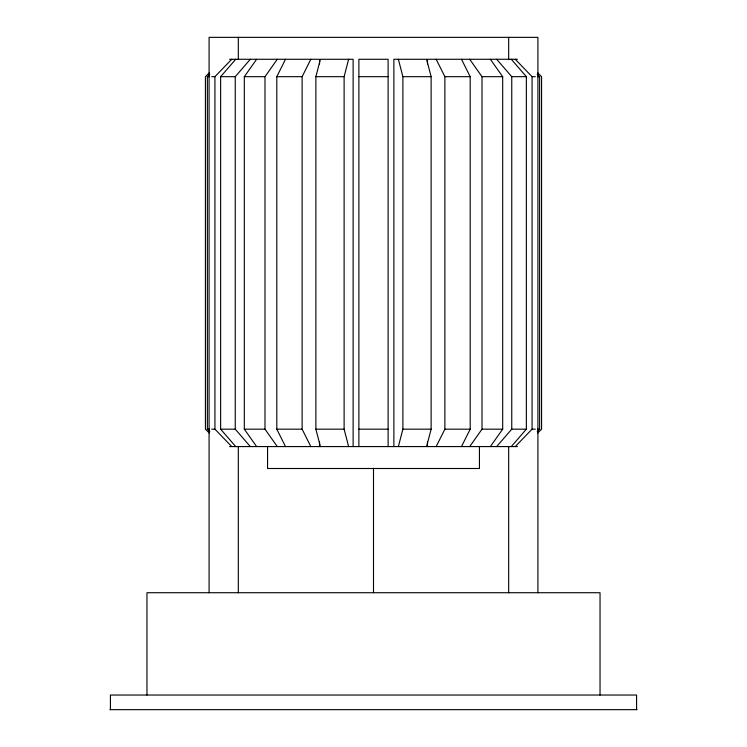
<?xml version="1.0" encoding="UTF-8"?>
<svg xmlns="http://www.w3.org/2000/svg" width="747" height="747" viewBox="0 0 747 747"><rect width="100%" height="100%" fill="white"/><g stroke="black" fill="none" stroke-linecap="round" stroke-linejoin="round"><path stroke-width="1.12" d="M320.388 446.575L315.878 429.17L315.878 76.68L320.388 59.274L353.126 59.274L353.126 446.575M348.625 446.575L344.115 429.17L344.115 76.68L348.625 59.274M398.375 446.575L402.885 429.17L402.885 76.68L398.375 59.274M426.612 446.575L431.122 429.17L431.122 76.68L426.612 59.274L393.874 59.274L393.874 446.575M285.513 446.575L276.801 429.17L276.801 76.68L285.513 59.274M310.827 446.575L302.124 429.17L302.124 76.68L310.827 59.274M436.173 446.575L444.876 429.17L444.876 76.68L436.173 59.274M461.487 446.575L470.199 429.17L470.199 76.68L461.487 59.274M256.632 446.575L244.316 429.17L244.316 76.68L256.632 59.274M277.296 446.575L264.989 429.17L264.989 76.68L277.296 59.274M469.704 446.575L482.011 429.17L482.011 76.68L469.704 59.274M490.368 446.575L502.684 429.17L502.684 76.68L490.368 59.274M235.716 446.575L220.636 429.17L220.636 76.68L235.716 59.274M250.329 446.575L235.249 429.17L235.249 76.68L250.329 59.274M496.671 446.575L511.751 429.17L511.751 76.68L496.671 59.274M511.284 446.575L526.364 429.17L526.364 76.68L511.284 59.274M209.776 431.654L207.367 429.17L207.367 76.68L209.776 74.196M231.747 446.575L214.931 429.17L214.931 76.68L231.747 59.274M515.253 446.575L532.069 429.17L532.069 76.68L515.253 59.274M537.224 431.654L539.633 429.17L539.633 76.68L537.224 74.196M209.384 72.73L205.425 76.68L205.425 429.17L209.384 433.12M537.616 433.12L541.575 429.17L541.575 76.68L537.616 72.73M229.59 59.274L319.529 59.274L319.529 63.943M517.41 59.274L427.471 59.274L427.471 63.943M207.367 76.68L209.534 76.68M211.69 76.68L214.931 76.68M220.636 76.68L235.249 76.68M244.316 76.68L264.989 76.68M276.801 76.68L302.124 76.68M315.878 76.68L344.115 76.68M358.887 76.68L388.113 76.68M402.885 76.68L431.122 76.68M444.876 76.68L470.199 76.68M482.011 76.68L502.684 76.68M511.751 76.68L526.364 76.68M532.069 76.68L535.31 76.68M537.466 76.68L539.633 76.68M207.367 429.17L209.534 429.17M211.69 429.17L214.931 429.17M220.636 429.17L235.249 429.17M244.316 429.17L264.989 429.17M276.801 429.17L302.124 429.17M315.878 429.17L344.115 429.17M358.887 429.17L388.113 429.17M402.885 429.17L431.122 429.17M444.876 429.17L470.199 429.17M482.011 429.17L502.684 429.17M511.751 429.17L526.364 429.17M532.069 429.17L535.31 429.17M537.466 429.17L539.633 429.17M229.59 446.575L517.41 446.575M109.93 709.65L637.07 709.65M636.575 709.65L636.575 695.037L110.425 695.037L110.425 709.65M600.037 695.037L600.037 592.726L146.963 592.726L146.963 695.037M537.915 592.726L537.915 37.35L209.085 37.35L209.085 592.726M508.679 37.35L508.679 59.517M508.679 446.575L508.679 592.726M479.443 446.575L479.443 468.5L267.557 468.5L267.557 446.575M427.471 441.907L427.471 446.575M388.113 446.575L388.113 59.274L358.887 59.274L358.887 446.575M373.5 468.257L373.5 592.679M319.529 441.907L319.529 446.575M238.321 37.35L238.321 59.517M238.321 446.575L238.321 592.726"/></g></svg>
